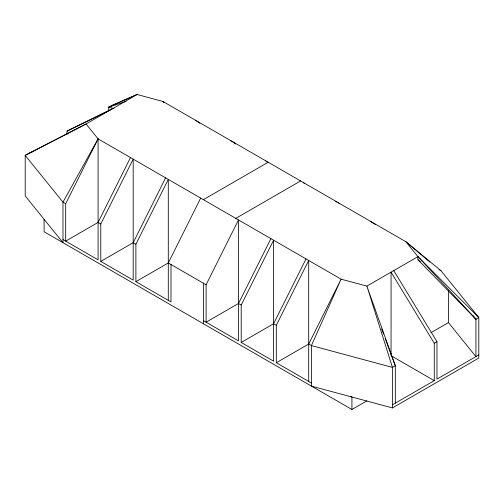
<?xml version="1.0" encoding="UTF-8"?>
<svg xmlns="http://www.w3.org/2000/svg" width="504" height="504" viewBox="0 0 504 504"><rect width="100%" height="100%" fill="white"/><g stroke="black" fill="none" stroke-linecap="round" stroke-linejoin="round"><path stroke-width="0.76" d="M130.492 157.569L98.085 222.422L65.684 241.132L65.684 203.717L98.085 138.865L86.064 123.978L25.2 155.377L25.2 195.911L62.981 242.689L62.981 202.154L98.085 138.865L341.107 279.172L366.887 286.108L417.936 256.637L478.8 317.533L478.8 358.067L392.433 407.931L311.403 386.114L311.403 345.58L341.107 279.172L308.706 344.024L276.299 362.729L276.299 325.313L308.706 260.461L308.706 381.44M100.787 223.984L133.188 159.125L133.188 280.104L100.787 261.4L100.787 223.984L98.085 222.422M100.787 261.4L133.188 242.689L165.596 177.836M170.995 264.518L170.995 301.934L135.891 281.667L135.891 244.251L168.292 179.393L168.292 300.371M135.891 281.667L168.292 262.956L200.693 198.103M270.9 238.638L238.499 303.49L206.098 322.195L206.098 284.779L238.499 219.927L238.499 340.906L203.396 320.639M241.202 305.046L273.603 240.194L273.603 361.173L241.202 342.462L241.202 305.046L238.499 303.49M241.202 342.462L273.603 323.757L306.004 258.905M67.032 134.341L67.032 131.223L69.735 129.667L112.94 108.461M108.694 110.288L108.694 107.169L111.567 105.512L137.113 94.506L162.893 101.449L405.915 241.756L441.019 270.749L478.8 317.533L475.927 319.19L475.927 356.605L448.447 322.585L448.447 290.625M203.396 199.66L268.204 162.244M235.796 218.371L300.604 180.955M430.895 332.716L448.447 322.585M392.433 404.813L434.265 380.659L434.265 343.243L436.968 341.687L393.763 270.598M44.094 219.303L44.094 231.771L351.918 409.494L366.862 400.869M478.8 354.948L436.968 379.103L436.968 341.687M67.032 131.223L110.237 110.023M28.073 153.72L33.73 151.118M113.986 108.593L108.694 107.169L137.113 94.506L86.064 123.978L25.2 155.377L62.981 202.154L65.684 203.717M108.694 107.169L126.183 101.298M438.99 269.583L441.019 270.749M391.06 355.717L434.265 380.659M133.188 242.689L135.891 244.251M168.292 262.956L206.098 284.779M273.603 323.757L276.299 325.313M308.706 344.024L311.403 345.58L392.433 367.397L395.306 365.734L366.887 286.108L392.433 367.397L392.433 407.931M350.557 396.239L351.918 397.02L351.918 409.494M62.981 239.57L98.085 259.837L98.085 138.865M276.299 362.729L311.403 382.996M429.918 262.08L405.915 241.756L417.936 256.637L417.936 259.755L420.33 261.752M373.508 223.045L375.31 224.57M370.812 221.489L372.614 223.014M338.404 202.778L339.608 203.799M335.708 201.222L336.905 202.236M303.307 182.511L304.504 183.532M265.501 160.688L267.901 162.723M233.1 141.977L235.5 144.012M230.397 140.421L232.199 141.945M197.996 121.716L199.798 123.241M195.294 120.154L196.497 121.168M164.09 102.463L162.893 101.449L164.058 102.463M417.936 259.755L475.927 319.19L472.985 315.548M417.936 256.637L475.927 319.19M434.265 343.243L391.06 272.154L391.06 354.936M381.641 328.954L383.557 334.102M385.195 338.518L395.306 365.734L395.306 403.15M203.396 283.223L203.396 323.757"/></g></svg>
